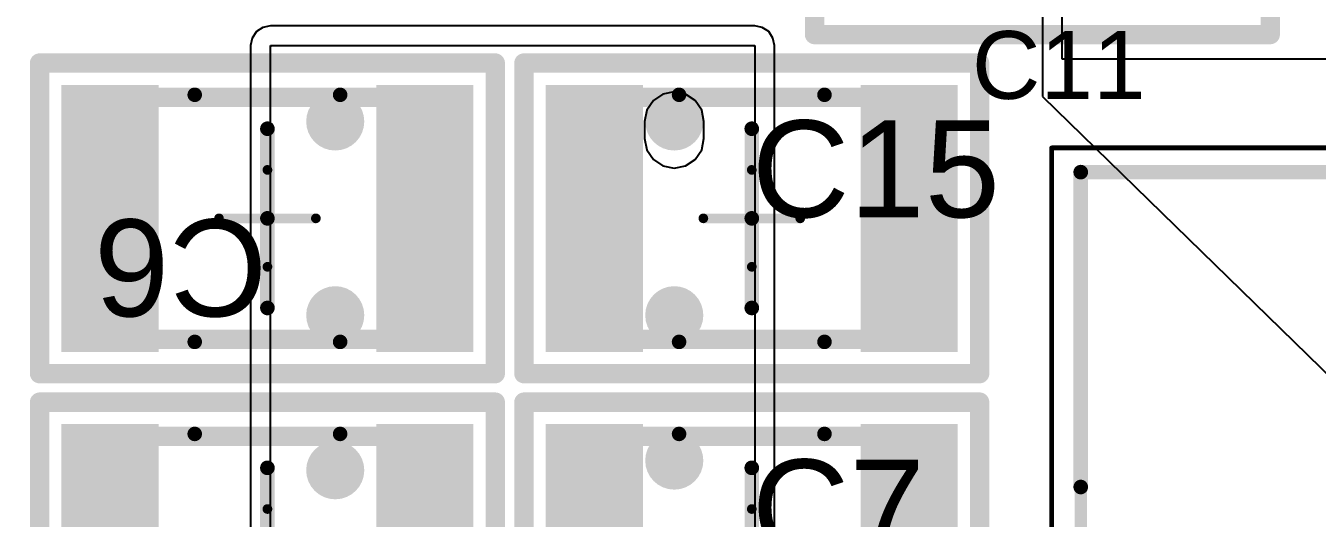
# Model space of a CAD drawing. Header units: inches. Extents: x 0 to 110, y 0 to 95.
# Drawn here: x 6.47 to 19.81, y 31.12 to 36.2 of the extents above; entities that cross this region are included whole.
import ezdxf

# ---------------------------------------------------------------- set-up
doc = ezdxf.new("R2010")
doc.units = ezdxf.units.IN
for name, color, linetype in [('Bottom Courtyard', 56, 'Continuous'), ('Bottom Layer', 5, 'Continuous'), ('Int1', 16, 'Continuous'), ('Int2', 76, 'Continuous'), ('Mechanical 13', 56, 'Continuous'), ('Panelize_Route Cutter Tool Detail', 56, 'Continuous'), ('Top Courtyard', 56, 'Continuous'), ('Top Layer', 1, 'Continuous'), ('Top Overlay', 2, 'Continuous'), ('Top Paste', 8, 'Continuous'), ('Top Solder', 216, 'Continuous'), ('Via Holes', 16, 'Continuous')]:
    doc.layers.add(name, color=color, linetype=linetype)
doc.styles.add('Arial', font='', dxfattribs={"height": 0.2})
doc.styles.get('Arial').set_extended_font_data('Arial')

# ---------------------------------------------------------------- blocks, each defined once
blk = doc.blocks.new('1210C_779')
at = {"layer": 'Top Layer'}
for points in [[(-2.102, 1.353), (-1.148, 1.353), (-1.148, -1.353), (-2.102, -1.353)], [(1.148, 1.353), (2.102, 1.353), (2.102, -1.353), (1.148, -1.353)]]:
    blk.add_hatch(color=1, dxfattribs=at).paths.add_polyline_path(points)
at = {"layer": 'Top Paste'}
for points in [[(-2.102, 1.353), (-1.148, 1.353), (-1.148, -1.353), (-2.102, -1.353)], [(1.148, 1.353), (2.102, 1.353), (2.102, -1.353), (1.148, -1.353)]]:
    blk.add_hatch(color=8, dxfattribs=at).paths.add_polyline_path(points)
at = {"layer": 'Top Solder'}
for points in [[(-2.127, 1.378), (-1.123, 1.378), (-1.123, -1.378), (-2.127, -1.378)], [(1.123, 1.378), (2.127, 1.378), (2.127, -1.378), (1.123, -1.378)]]:
    blk.add_hatch(color=216, dxfattribs=at).paths.add_polyline_path(points)
at = {"layer": 'Bottom Courtyard'}
for points in [[(0, 0.5, 0.1, 0.1, 0), (0, -0.5, 0.1, 0.1, 0)], [(0.5, 0, 0.1, 0.1, 0), (-0.5, 0, 0.1, 0.1, 0)]]:
    blk.add_lwpolyline(points, format="xyseb", dxfattribs=at)
for points in [[(-0.025, 0.5, 0.05, 0.05, 1), (0.025, 0.5, 0.05, 0.05, 1)], [(-0.525, 0, 0.05, 0.05, 1), (-0.475, 0, 0.05, 0.05, 1)], [(0.475, 0, 0.05, 0.05, 1), (0.525, 0, 0.05, 0.05, 1)], [(-0.025, -0.5, 0.05, 0.05, 1), (0.025, -0.5, 0.05, 0.05, 1)]]:
    blk.add_lwpolyline(points, format="xyseb", close=True, dxfattribs=at)
at = {"layer": 'Mechanical 13'}
for points in [[(1.6, 1.25, 0.2, 0.2, 0), (-1.6, 1.25, 0.2, 0.2, 0)], [(-1.6, 1.25, 0.2, 0.2, 0), (-1.6, -1.25, 0.2, 0.2, 0)], [(1.6, 1.25, 0.2, 0.2, 0), (1.6, -1.25, 0.2, 0.2, 0)], [(1.6, -1.25, 0.2, 0.2, 0), (-1.6, -1.25, 0.2, 0.2, 0)]]:
    blk.add_lwpolyline(points, format="xyseb", dxfattribs=at)
for points in [[(-1.65, 1.25, 0.1, 0.1, 1), (-1.55, 1.25, 0.1, 0.1, 1)], [(-1.65, 1.25, 0.1, 0.1, 1), (-1.55, 1.25, 0.1, 0.1, 1)], [(1.55, 1.25, 0.1, 0.1, 1), (1.65, 1.25, 0.1, 0.1, 1)], [(1.55, 1.25, 0.1, 0.1, 1), (1.65, 1.25, 0.1, 0.1, 1)], [(-1.65, -1.25, 0.1, 0.1, 1), (-1.55, -1.25, 0.1, 0.1, 1)], [(-1.65, -1.25, 0.1, 0.1, 1), (-1.55, -1.25, 0.1, 0.1, 1)], [(1.55, -1.25, 0.1, 0.1, 1), (1.65, -1.25, 0.1, 0.1, 1)], [(1.55, -1.25, 0.1, 0.1, 1), (1.65, -1.25, 0.1, 0.1, 1)]]:
    blk.add_lwpolyline(points, format="xyseb", close=True, dxfattribs=at)
at = {"layer": 'Panelize_Route Cutter Tool Detail'}
for points in [[(2.352, 1.603, 0.2, 0.2, 0), (-2.352, 1.603, 0.2, 0.2, 0)], [(-2.352, 1.603, 0.2, 0.2, 0), (-2.352, -1.603, 0.2, 0.2, 0)], [(2.352, 1.603, 0.2, 0.2, 0), (2.352, -1.603, 0.2, 0.2, 0)], [(2.352, -1.603, 0.2, 0.2, 0), (-2.352, -1.603, 0.2, 0.2, 0)]]:
    blk.add_lwpolyline(points, format="xyseb", dxfattribs=at)
for points in [[(-2.402, 1.603, 0.1, 0.1, 1), (-2.302, 1.603, 0.1, 0.1, 1)], [(-2.402, 1.603, 0.1, 0.1, 1), (-2.302, 1.603, 0.1, 0.1, 1)], [(2.302, 1.603, 0.1, 0.1, 1), (2.402, 1.603, 0.1, 0.1, 1)], [(2.302, 1.603, 0.1, 0.1, 1), (2.402, 1.603, 0.1, 0.1, 1)], [(-2.402, -1.603, 0.1, 0.1, 1), (-2.302, -1.603, 0.1, 0.1, 1)], [(-2.402, -1.603, 0.1, 0.1, 1), (-2.302, -1.603, 0.1, 0.1, 1)], [(2.302, -1.603, 0.1, 0.1, 1), (2.402, -1.603, 0.1, 0.1, 1)], [(2.302, -1.603, 0.1, 0.1, 1), (2.402, -1.603, 0.1, 0.1, 1)]]:
    blk.add_lwpolyline(points, format="xyseb", close=True, dxfattribs=at)
at = {"layer": 'Top Courtyard'}
for points in [[(2.352, 1.603, 0.2, 0.2, 0), (-2.352, 1.603, 0.2, 0.2, 0)], [(-2.352, 1.603, 0.2, 0.2, 0), (-2.352, -1.603, 0.2, 0.2, 0)], [(2.352, 1.603, 0.2, 0.2, 0), (2.352, -1.603, 0.2, 0.2, 0)], [(2.352, -1.603, 0.2, 0.2, 0), (-2.352, -1.603, 0.2, 0.2, 0)]]:
    blk.add_lwpolyline(points, format="xyseb", dxfattribs=at)
for points in [[(-2.402, 1.603, 0.1, 0.1, 1), (-2.302, 1.603, 0.1, 0.1, 1)], [(-2.402, 1.603, 0.1, 0.1, 1), (-2.302, 1.603, 0.1, 0.1, 1)], [(2.302, 1.603, 0.1, 0.1, 1), (2.402, 1.603, 0.1, 0.1, 1)], [(2.302, 1.603, 0.1, 0.1, 1), (2.402, 1.603, 0.1, 0.1, 1)], [(-2.402, -1.603, 0.1, 0.1, 1), (-2.302, -1.603, 0.1, 0.1, 1)], [(-2.402, -1.603, 0.1, 0.1, 1), (-2.302, -1.603, 0.1, 0.1, 1)], [(2.302, -1.603, 0.1, 0.1, 1), (2.402, -1.603, 0.1, 0.1, 1)], [(2.302, -1.603, 0.1, 0.1, 1), (2.402, -1.603, 0.1, 0.1, 1)]]:
    blk.add_lwpolyline(points, format="xyseb", close=True, dxfattribs=at)
at = {"layer": 'Top Overlay'}
for points in [[(0.75, 1.275, 0.15, 0.15, 0), (-0.75, 1.275, 0.15, 0.15, 0)], [(0, 0.925, 0.15, 0.15, 0), (0, 0, 0.15, 0.15, 0)], [(0, 0, 0.15, 0.15, 0), (0, -0.925, 0.15, 0.15, 0)], [(0.75, -1.275, 0.15, 0.15, 0), (-0.75, -1.275, 0.15, 0.15, 0)]]:
    blk.add_lwpolyline(points, format="xyseb", dxfattribs=at)
for points in [[(-0.788, 1.275, 0.075, 0.075, 1), (-0.713, 1.275, 0.075, 0.075, 1)], [(0.713, 1.275, 0.075, 0.075, 1), (0.788, 1.275, 0.075, 0.075, 1)], [(-0.038, 0.925, 0.075, 0.075, 1), (0.038, 0.925, 0.075, 0.075, 1)], [(-0.038, 0, 0.075, 0.075, 1), (0.038, 0, 0.075, 0.075, 1)], [(-0.038, 0, 0.075, 0.075, 1), (0.038, 0, 0.075, 0.075, 1)], [(-0.038, -0.925, 0.075, 0.075, 1), (0.038, -0.925, 0.075, 0.075, 1)], [(-0.788, -1.275, 0.075, 0.075, 1), (-0.713, -1.275, 0.075, 0.075, 1)], [(0.713, -1.275, 0.075, 0.075, 1), (0.788, -1.275, 0.075, 0.075, 1)]]:
    blk.add_lwpolyline(points, format="xyseb", close=True, dxfattribs=at)
at = {"layer": 'Panelize_Route Cutter Tool Detail', "style": 'Arial'}
blk.add_text('C6', height=1, dxfattribs=at).set_placement((0, 0.011))
blk = doc.blocks.new('1210C_780')
at = {"layer": 'Top Layer'}
for points in [[(-2.102, 1.353), (-1.148, 1.353), (-1.148, -1.353), (-2.102, -1.353)], [(1.148, 1.353), (2.102, 1.353), (2.102, -1.353), (1.148, -1.353)]]:
    blk.add_hatch(color=1, dxfattribs=at).paths.add_polyline_path(points)
at = {"layer": 'Top Paste'}
for points in [[(-2.102, 1.353), (-1.148, 1.353), (-1.148, -1.353), (-2.102, -1.353)], [(1.148, 1.353), (2.102, 1.353), (2.102, -1.353), (1.148, -1.353)]]:
    blk.add_hatch(color=8, dxfattribs=at).paths.add_polyline_path(points)
at = {"layer": 'Top Solder'}
for points in [[(-2.127, 1.378), (-1.123, 1.378), (-1.123, -1.378), (-2.127, -1.378)], [(1.123, 1.378), (2.127, 1.378), (2.127, -1.378), (1.123, -1.378)]]:
    blk.add_hatch(color=216, dxfattribs=at).paths.add_polyline_path(points)
at = {"layer": 'Bottom Courtyard'}
for points in [[(0, -0.5, 0.1, 0.1, 0), (0, 0.5, 0.1, 0.1, 0)], [(-0.5, 0, 0.1, 0.1, 0), (0.5, 0, 0.1, 0.1, 0)]]:
    blk.add_lwpolyline(points, format="xyseb", dxfattribs=at)
for points in [[(-0.025, 0.5, 0.05, 0.05, 1), (0.025, 0.5, 0.05, 0.05, 1)], [(-0.525, 0, 0.05, 0.05, 1), (-0.475, 0, 0.05, 0.05, 1)], [(0.475, 0, 0.05, 0.05, 1), (0.525, 0, 0.05, 0.05, 1)], [(-0.025, -0.5, 0.05, 0.05, 1), (0.025, -0.5, 0.05, 0.05, 1)]]:
    blk.add_lwpolyline(points, format="xyseb", close=True, dxfattribs=at)
at = {"layer": 'Mechanical 13'}
for points in [[(-1.6, 1.25, 0.2, 0.2, 0), (1.6, 1.25, 0.2, 0.2, 0)], [(-1.6, -1.25, 0.2, 0.2, 0), (-1.6, 1.25, 0.2, 0.2, 0)], [(1.6, -1.25, 0.2, 0.2, 0), (1.6, 1.25, 0.2, 0.2, 0)], [(-1.6, -1.25, 0.2, 0.2, 0), (1.6, -1.25, 0.2, 0.2, 0)]]:
    blk.add_lwpolyline(points, format="xyseb", dxfattribs=at)
for points in [[(-1.65, 1.25, 0.1, 0.1, 1), (-1.55, 1.25, 0.1, 0.1, 1)], [(-1.65, 1.25, 0.1, 0.1, 1), (-1.55, 1.25, 0.1, 0.1, 1)], [(1.55, 1.25, 0.1, 0.1, 1), (1.65, 1.25, 0.1, 0.1, 1)], [(1.55, 1.25, 0.1, 0.1, 1), (1.65, 1.25, 0.1, 0.1, 1)], [(-1.65, -1.25, 0.1, 0.1, 1), (-1.55, -1.25, 0.1, 0.1, 1)], [(-1.65, -1.25, 0.1, 0.1, 1), (-1.55, -1.25, 0.1, 0.1, 1)], [(1.55, -1.25, 0.1, 0.1, 1), (1.65, -1.25, 0.1, 0.1, 1)], [(1.55, -1.25, 0.1, 0.1, 1), (1.65, -1.25, 0.1, 0.1, 1)]]:
    blk.add_lwpolyline(points, format="xyseb", close=True, dxfattribs=at)
at = {"layer": 'Panelize_Route Cutter Tool Detail'}
for points in [[(-2.352, 1.603, 0.2, 0.2, 0), (2.352, 1.603, 0.2, 0.2, 0)], [(-2.352, -1.603, 0.2, 0.2, 0), (-2.352, 1.603, 0.2, 0.2, 0)], [(2.352, -1.603, 0.2, 0.2, 0), (2.352, 1.603, 0.2, 0.2, 0)], [(-2.352, -1.603, 0.2, 0.2, 0), (2.352, -1.603, 0.2, 0.2, 0)]]:
    blk.add_lwpolyline(points, format="xyseb", dxfattribs=at)
for points in [[(-2.402, 1.603, 0.1, 0.1, 1), (-2.302, 1.603, 0.1, 0.1, 1)], [(-2.402, 1.603, 0.1, 0.1, 1), (-2.302, 1.603, 0.1, 0.1, 1)], [(2.302, 1.603, 0.1, 0.1, 1), (2.402, 1.603, 0.1, 0.1, 1)], [(2.302, 1.603, 0.1, 0.1, 1), (2.402, 1.603, 0.1, 0.1, 1)], [(-2.402, -1.603, 0.1, 0.1, 1), (-2.302, -1.603, 0.1, 0.1, 1)], [(-2.402, -1.603, 0.1, 0.1, 1), (-2.302, -1.603, 0.1, 0.1, 1)], [(2.302, -1.603, 0.1, 0.1, 1), (2.402, -1.603, 0.1, 0.1, 1)], [(2.302, -1.603, 0.1, 0.1, 1), (2.402, -1.603, 0.1, 0.1, 1)]]:
    blk.add_lwpolyline(points, format="xyseb", close=True, dxfattribs=at)
at = {"layer": 'Top Courtyard'}
for points in [[(-2.352, 1.603, 0.2, 0.2, 0), (2.352, 1.603, 0.2, 0.2, 0)], [(-2.352, -1.603, 0.2, 0.2, 0), (-2.352, 1.603, 0.2, 0.2, 0)], [(2.352, -1.603, 0.2, 0.2, 0), (2.352, 1.603, 0.2, 0.2, 0)], [(-2.352, -1.603, 0.2, 0.2, 0), (2.352, -1.603, 0.2, 0.2, 0)]]:
    blk.add_lwpolyline(points, format="xyseb", dxfattribs=at)
for points in [[(-2.402, 1.603, 0.1, 0.1, 1), (-2.302, 1.603, 0.1, 0.1, 1)], [(-2.402, 1.603, 0.1, 0.1, 1), (-2.302, 1.603, 0.1, 0.1, 1)], [(2.302, 1.603, 0.1, 0.1, 1), (2.402, 1.603, 0.1, 0.1, 1)], [(2.302, 1.603, 0.1, 0.1, 1), (2.402, 1.603, 0.1, 0.1, 1)], [(-2.402, -1.603, 0.1, 0.1, 1), (-2.302, -1.603, 0.1, 0.1, 1)], [(-2.402, -1.603, 0.1, 0.1, 1), (-2.302, -1.603, 0.1, 0.1, 1)], [(2.302, -1.603, 0.1, 0.1, 1), (2.402, -1.603, 0.1, 0.1, 1)], [(2.302, -1.603, 0.1, 0.1, 1), (2.402, -1.603, 0.1, 0.1, 1)]]:
    blk.add_lwpolyline(points, format="xyseb", close=True, dxfattribs=at)
at = {"layer": 'Top Overlay'}
for points in [[(-0.75, 1.275, 0.15, 0.15, 0), (0.75, 1.275, 0.15, 0.15, 0)], [(0, 0, 0.15, 0.15, 0), (0, 0.925, 0.15, 0.15, 0)], [(0, -0.925, 0.15, 0.15, 0), (0, 0, 0.15, 0.15, 0)], [(-0.75, -1.275, 0.15, 0.15, 0), (0.75, -1.275, 0.15, 0.15, 0)]]:
    blk.add_lwpolyline(points, format="xyseb", dxfattribs=at)
for points in [[(-0.788, 1.275, 0.075, 0.075, 1), (-0.713, 1.275, 0.075, 0.075, 1)], [(0.713, 1.275, 0.075, 0.075, 1), (0.788, 1.275, 0.075, 0.075, 1)], [(-0.038, 0.925, 0.075, 0.075, 1), (0.038, 0.925, 0.075, 0.075, 1)], [(-0.038, 0, 0.075, 0.075, 1), (0.038, 0, 0.075, 0.075, 1)], [(-0.038, 0, 0.075, 0.075, 1), (0.038, 0, 0.075, 0.075, 1)], [(-0.038, -0.925, 0.075, 0.075, 1), (0.038, -0.925, 0.075, 0.075, 1)], [(-0.788, -1.275, 0.075, 0.075, 1), (-0.713, -1.275, 0.075, 0.075, 1)], [(0.713, -1.275, 0.075, 0.075, 1), (0.788, -1.275, 0.075, 0.075, 1)]]:
    blk.add_lwpolyline(points, format="xyseb", close=True, dxfattribs=at)
at = {"layer": 'Panelize_Route Cutter Tool Detail', "style": 'Arial'}
blk.add_text('C7', height=1, dxfattribs=at).set_placement((0, 0.011))
blk = doc.blocks.new('1210C_784')
at = {"layer": 'Top Layer'}
for points in [[(-2.102, 1.353), (-1.148, 1.353), (-1.148, -1.353), (-2.102, -1.353)], [(1.148, 1.353), (2.102, 1.353), (2.102, -1.353), (1.148, -1.353)]]:
    blk.add_hatch(color=1, dxfattribs=at).paths.add_polyline_path(points)
at = {"layer": 'Top Paste'}
for points in [[(-2.102, 1.353), (-1.148, 1.353), (-1.148, -1.353), (-2.102, -1.353)], [(1.148, 1.353), (2.102, 1.353), (2.102, -1.353), (1.148, -1.353)]]:
    blk.add_hatch(color=8, dxfattribs=at).paths.add_polyline_path(points)
at = {"layer": 'Top Solder'}
for points in [[(-2.127, 1.378), (-1.123, 1.378), (-1.123, -1.378), (-2.127, -1.378)], [(1.123, 1.378), (2.127, 1.378), (2.127, -1.378), (1.123, -1.378)]]:
    blk.add_hatch(color=216, dxfattribs=at).paths.add_polyline_path(points)
at = {"layer": 'Bottom Courtyard'}
for points in [[(0, 0.5, 0.1, 0.1, 0), (0, -0.5, 0.1, 0.1, 0)], [(0.5, 0, 0.1, 0.1, 0), (-0.5, 0, 0.1, 0.1, 0)]]:
    blk.add_lwpolyline(points, format="xyseb", dxfattribs=at)
for points in [[(-0.025, 0.5, 0.05, 0.05, 1), (0.025, 0.5, 0.05, 0.05, 1)], [(-0.525, 0, 0.05, 0.05, 1), (-0.475, 0, 0.05, 0.05, 1)], [(0.475, 0, 0.05, 0.05, 1), (0.525, 0, 0.05, 0.05, 1)], [(-0.025, -0.5, 0.05, 0.05, 1), (0.025, -0.5, 0.05, 0.05, 1)]]:
    blk.add_lwpolyline(points, format="xyseb", close=True, dxfattribs=at)
at = {"layer": 'Mechanical 13'}
for points in [[(1.6, 1.25, 0.2, 0.2, 0), (-1.6, 1.25, 0.2, 0.2, 0)], [(-1.6, 1.25, 0.2, 0.2, 0), (-1.6, -1.25, 0.2, 0.2, 0)], [(1.6, 1.25, 0.2, 0.2, 0), (1.6, -1.25, 0.2, 0.2, 0)], [(1.6, -1.25, 0.2, 0.2, 0), (-1.6, -1.25, 0.2, 0.2, 0)]]:
    blk.add_lwpolyline(points, format="xyseb", dxfattribs=at)
for points in [[(-1.65, 1.25, 0.1, 0.1, 1), (-1.55, 1.25, 0.1, 0.1, 1)], [(-1.65, 1.25, 0.1, 0.1, 1), (-1.55, 1.25, 0.1, 0.1, 1)], [(1.55, 1.25, 0.1, 0.1, 1), (1.65, 1.25, 0.1, 0.1, 1)], [(1.55, 1.25, 0.1, 0.1, 1), (1.65, 1.25, 0.1, 0.1, 1)], [(-1.65, -1.25, 0.1, 0.1, 1), (-1.55, -1.25, 0.1, 0.1, 1)], [(-1.65, -1.25, 0.1, 0.1, 1), (-1.55, -1.25, 0.1, 0.1, 1)], [(1.55, -1.25, 0.1, 0.1, 1), (1.65, -1.25, 0.1, 0.1, 1)], [(1.55, -1.25, 0.1, 0.1, 1), (1.65, -1.25, 0.1, 0.1, 1)]]:
    blk.add_lwpolyline(points, format="xyseb", close=True, dxfattribs=at)
at = {"layer": 'Panelize_Route Cutter Tool Detail'}
for points in [[(2.352, 1.603, 0.2, 0.2, 0), (-2.352, 1.603, 0.2, 0.2, 0)], [(-2.352, 1.603, 0.2, 0.2, 0), (-2.352, -1.603, 0.2, 0.2, 0)], [(2.352, 1.603, 0.2, 0.2, 0), (2.352, -1.603, 0.2, 0.2, 0)], [(2.352, -1.603, 0.2, 0.2, 0), (-2.352, -1.603, 0.2, 0.2, 0)]]:
    blk.add_lwpolyline(points, format="xyseb", dxfattribs=at)
for points in [[(-2.402, 1.603, 0.1, 0.1, 1), (-2.302, 1.603, 0.1, 0.1, 1)], [(-2.402, 1.603, 0.1, 0.1, 1), (-2.302, 1.603, 0.1, 0.1, 1)], [(2.302, 1.603, 0.1, 0.1, 1), (2.402, 1.603, 0.1, 0.1, 1)], [(2.302, 1.603, 0.1, 0.1, 1), (2.402, 1.603, 0.1, 0.1, 1)], [(-2.402, -1.603, 0.1, 0.1, 1), (-2.302, -1.603, 0.1, 0.1, 1)], [(-2.402, -1.603, 0.1, 0.1, 1), (-2.302, -1.603, 0.1, 0.1, 1)], [(2.302, -1.603, 0.1, 0.1, 1), (2.402, -1.603, 0.1, 0.1, 1)], [(2.302, -1.603, 0.1, 0.1, 1), (2.402, -1.603, 0.1, 0.1, 1)]]:
    blk.add_lwpolyline(points, format="xyseb", close=True, dxfattribs=at)
at = {"layer": 'Top Courtyard'}
for points in [[(2.352, 1.603, 0.2, 0.2, 0), (-2.352, 1.603, 0.2, 0.2, 0)], [(-2.352, 1.603, 0.2, 0.2, 0), (-2.352, -1.603, 0.2, 0.2, 0)], [(2.352, 1.603, 0.2, 0.2, 0), (2.352, -1.603, 0.2, 0.2, 0)], [(2.352, -1.603, 0.2, 0.2, 0), (-2.352, -1.603, 0.2, 0.2, 0)]]:
    blk.add_lwpolyline(points, format="xyseb", dxfattribs=at)
for points in [[(-2.402, 1.603, 0.1, 0.1, 1), (-2.302, 1.603, 0.1, 0.1, 1)], [(-2.402, 1.603, 0.1, 0.1, 1), (-2.302, 1.603, 0.1, 0.1, 1)], [(2.302, 1.603, 0.1, 0.1, 1), (2.402, 1.603, 0.1, 0.1, 1)], [(2.302, 1.603, 0.1, 0.1, 1), (2.402, 1.603, 0.1, 0.1, 1)], [(-2.402, -1.603, 0.1, 0.1, 1), (-2.302, -1.603, 0.1, 0.1, 1)], [(-2.402, -1.603, 0.1, 0.1, 1), (-2.302, -1.603, 0.1, 0.1, 1)], [(2.302, -1.603, 0.1, 0.1, 1), (2.402, -1.603, 0.1, 0.1, 1)], [(2.302, -1.603, 0.1, 0.1, 1), (2.402, -1.603, 0.1, 0.1, 1)]]:
    blk.add_lwpolyline(points, format="xyseb", close=True, dxfattribs=at)
at = {"layer": 'Top Overlay'}
for points in [[(0.75, 1.275, 0.15, 0.15, 0), (-0.75, 1.275, 0.15, 0.15, 0)], [(0, 0.925, 0.15, 0.15, 0), (0, 0, 0.15, 0.15, 0)], [(0, 0, 0.15, 0.15, 0), (0, -0.925, 0.15, 0.15, 0)], [(0.75, -1.275, 0.15, 0.15, 0), (-0.75, -1.275, 0.15, 0.15, 0)]]:
    blk.add_lwpolyline(points, format="xyseb", dxfattribs=at)
for points in [[(-0.788, 1.275, 0.075, 0.075, 1), (-0.713, 1.275, 0.075, 0.075, 1)], [(0.713, 1.275, 0.075, 0.075, 1), (0.788, 1.275, 0.075, 0.075, 1)], [(-0.038, 0.925, 0.075, 0.075, 1), (0.038, 0.925, 0.075, 0.075, 1)], [(-0.038, 0, 0.075, 0.075, 1), (0.038, 0, 0.075, 0.075, 1)], [(-0.038, 0, 0.075, 0.075, 1), (0.038, 0, 0.075, 0.075, 1)], [(-0.038, -0.925, 0.075, 0.075, 1), (0.038, -0.925, 0.075, 0.075, 1)], [(-0.788, -1.275, 0.075, 0.075, 1), (-0.713, -1.275, 0.075, 0.075, 1)], [(0.713, -1.275, 0.075, 0.075, 1), (0.788, -1.275, 0.075, 0.075, 1)]]:
    blk.add_lwpolyline(points, format="xyseb", close=True, dxfattribs=at)
at = {"layer": 'Panelize_Route Cutter Tool Detail', "style": 'Arial'}
blk.add_text('C11', height=1, dxfattribs=at).set_placement((0, 0.011))
blk = doc.blocks.new('1210C_788')
at = {"layer": 'Top Layer'}
for points in [[(-2.102, 1.353), (-1.148, 1.353), (-1.148, -1.353), (-2.102, -1.353)], [(1.148, 1.353), (2.102, 1.353), (2.102, -1.353), (1.148, -1.353)]]:
    blk.add_hatch(color=1, dxfattribs=at).paths.add_polyline_path(points)
at = {"layer": 'Top Paste'}
for points in [[(-2.102, 1.353), (-1.148, 1.353), (-1.148, -1.353), (-2.102, -1.353)], [(1.148, 1.353), (2.102, 1.353), (2.102, -1.353), (1.148, -1.353)]]:
    blk.add_hatch(color=8, dxfattribs=at).paths.add_polyline_path(points)
at = {"layer": 'Top Solder'}
for points in [[(-2.127, 1.378), (-1.123, 1.378), (-1.123, -1.378), (-2.127, -1.378)], [(1.123, 1.378), (2.127, 1.378), (2.127, -1.378), (1.123, -1.378)]]:
    blk.add_hatch(color=216, dxfattribs=at).paths.add_polyline_path(points)
at = {"layer": 'Bottom Courtyard'}
for points in [[(0, -0.5, 0.1, 0.1, 0), (0, 0.5, 0.1, 0.1, 0)], [(-0.5, 0, 0.1, 0.1, 0), (0.5, 0, 0.1, 0.1, 0)]]:
    blk.add_lwpolyline(points, format="xyseb", dxfattribs=at)
for points in [[(-0.025, 0.5, 0.05, 0.05, 1), (0.025, 0.5, 0.05, 0.05, 1)], [(-0.525, 0, 0.05, 0.05, 1), (-0.475, 0, 0.05, 0.05, 1)], [(0.475, 0, 0.05, 0.05, 1), (0.525, 0, 0.05, 0.05, 1)], [(-0.025, -0.5, 0.05, 0.05, 1), (0.025, -0.5, 0.05, 0.05, 1)]]:
    blk.add_lwpolyline(points, format="xyseb", close=True, dxfattribs=at)
at = {"layer": 'Mechanical 13'}
for points in [[(-1.6, 1.25, 0.2, 0.2, 0), (1.6, 1.25, 0.2, 0.2, 0)], [(-1.6, -1.25, 0.2, 0.2, 0), (-1.6, 1.25, 0.2, 0.2, 0)], [(1.6, -1.25, 0.2, 0.2, 0), (1.6, 1.25, 0.2, 0.2, 0)], [(-1.6, -1.25, 0.2, 0.2, 0), (1.6, -1.25, 0.2, 0.2, 0)]]:
    blk.add_lwpolyline(points, format="xyseb", dxfattribs=at)
for points in [[(-1.65, 1.25, 0.1, 0.1, 1), (-1.55, 1.25, 0.1, 0.1, 1)], [(-1.65, 1.25, 0.1, 0.1, 1), (-1.55, 1.25, 0.1, 0.1, 1)], [(1.55, 1.25, 0.1, 0.1, 1), (1.65, 1.25, 0.1, 0.1, 1)], [(1.55, 1.25, 0.1, 0.1, 1), (1.65, 1.25, 0.1, 0.1, 1)], [(-1.65, -1.25, 0.1, 0.1, 1), (-1.55, -1.25, 0.1, 0.1, 1)], [(-1.65, -1.25, 0.1, 0.1, 1), (-1.55, -1.25, 0.1, 0.1, 1)], [(1.55, -1.25, 0.1, 0.1, 1), (1.65, -1.25, 0.1, 0.1, 1)], [(1.55, -1.25, 0.1, 0.1, 1), (1.65, -1.25, 0.1, 0.1, 1)]]:
    blk.add_lwpolyline(points, format="xyseb", close=True, dxfattribs=at)
at = {"layer": 'Panelize_Route Cutter Tool Detail'}
for points in [[(-2.352, 1.603, 0.2, 0.2, 0), (2.352, 1.603, 0.2, 0.2, 0)], [(-2.352, -1.603, 0.2, 0.2, 0), (-2.352, 1.603, 0.2, 0.2, 0)], [(2.352, -1.603, 0.2, 0.2, 0), (2.352, 1.603, 0.2, 0.2, 0)], [(-2.352, -1.603, 0.2, 0.2, 0), (2.352, -1.603, 0.2, 0.2, 0)]]:
    blk.add_lwpolyline(points, format="xyseb", dxfattribs=at)
for points in [[(-2.402, 1.603, 0.1, 0.1, 1), (-2.302, 1.603, 0.1, 0.1, 1)], [(-2.402, 1.603, 0.1, 0.1, 1), (-2.302, 1.603, 0.1, 0.1, 1)], [(2.302, 1.603, 0.1, 0.1, 1), (2.402, 1.603, 0.1, 0.1, 1)], [(2.302, 1.603, 0.1, 0.1, 1), (2.402, 1.603, 0.1, 0.1, 1)], [(-2.402, -1.603, 0.1, 0.1, 1), (-2.302, -1.603, 0.1, 0.1, 1)], [(-2.402, -1.603, 0.1, 0.1, 1), (-2.302, -1.603, 0.1, 0.1, 1)], [(2.302, -1.603, 0.1, 0.1, 1), (2.402, -1.603, 0.1, 0.1, 1)], [(2.302, -1.603, 0.1, 0.1, 1), (2.402, -1.603, 0.1, 0.1, 1)]]:
    blk.add_lwpolyline(points, format="xyseb", close=True, dxfattribs=at)
at = {"layer": 'Top Courtyard'}
for points in [[(-2.352, 1.603, 0.2, 0.2, 0), (2.352, 1.603, 0.2, 0.2, 0)], [(-2.352, -1.603, 0.2, 0.2, 0), (-2.352, 1.603, 0.2, 0.2, 0)], [(2.352, -1.603, 0.2, 0.2, 0), (2.352, 1.603, 0.2, 0.2, 0)], [(-2.352, -1.603, 0.2, 0.2, 0), (2.352, -1.603, 0.2, 0.2, 0)]]:
    blk.add_lwpolyline(points, format="xyseb", dxfattribs=at)
for points in [[(-2.402, 1.603, 0.1, 0.1, 1), (-2.302, 1.603, 0.1, 0.1, 1)], [(-2.402, 1.603, 0.1, 0.1, 1), (-2.302, 1.603, 0.1, 0.1, 1)], [(2.302, 1.603, 0.1, 0.1, 1), (2.402, 1.603, 0.1, 0.1, 1)], [(2.302, 1.603, 0.1, 0.1, 1), (2.402, 1.603, 0.1, 0.1, 1)], [(-2.402, -1.603, 0.1, 0.1, 1), (-2.302, -1.603, 0.1, 0.1, 1)], [(-2.402, -1.603, 0.1, 0.1, 1), (-2.302, -1.603, 0.1, 0.1, 1)], [(2.302, -1.603, 0.1, 0.1, 1), (2.402, -1.603, 0.1, 0.1, 1)], [(2.302, -1.603, 0.1, 0.1, 1), (2.402, -1.603, 0.1, 0.1, 1)]]:
    blk.add_lwpolyline(points, format="xyseb", close=True, dxfattribs=at)
at = {"layer": 'Top Overlay'}
for points in [[(-0.75, 1.275, 0.15, 0.15, 0), (0.75, 1.275, 0.15, 0.15, 0)], [(0, 0, 0.15, 0.15, 0), (0, 0.925, 0.15, 0.15, 0)], [(0, -0.925, 0.15, 0.15, 0), (0, 0, 0.15, 0.15, 0)], [(-0.75, -1.275, 0.15, 0.15, 0), (0.75, -1.275, 0.15, 0.15, 0)]]:
    blk.add_lwpolyline(points, format="xyseb", dxfattribs=at)
for points in [[(-0.788, 1.275, 0.075, 0.075, 1), (-0.713, 1.275, 0.075, 0.075, 1)], [(0.713, 1.275, 0.075, 0.075, 1), (0.788, 1.275, 0.075, 0.075, 1)], [(-0.038, 0.925, 0.075, 0.075, 1), (0.038, 0.925, 0.075, 0.075, 1)], [(-0.038, 0, 0.075, 0.075, 1), (0.038, 0, 0.075, 0.075, 1)], [(-0.038, 0, 0.075, 0.075, 1), (0.038, 0, 0.075, 0.075, 1)], [(-0.038, -0.925, 0.075, 0.075, 1), (0.038, -0.925, 0.075, 0.075, 1)], [(-0.788, -1.275, 0.075, 0.075, 1), (-0.713, -1.275, 0.075, 0.075, 1)], [(0.713, -1.275, 0.075, 0.075, 1), (0.788, -1.275, 0.075, 0.075, 1)]]:
    blk.add_lwpolyline(points, format="xyseb", close=True, dxfattribs=at)
at = {"layer": 'Panelize_Route Cutter Tool Detail', "style": 'Arial'}
blk.add_text('C15', height=1, dxfattribs=at).set_placement((0, 0.011))
blk = doc.blocks.new('1210C_794')
at = {"layer": 'Top Layer'}
for points in [[(-2.102, 1.353), (-1.148, 1.353), (-1.148, -1.353), (-2.102, -1.353)], [(1.148, 1.353), (2.102, 1.353), (2.102, -1.353), (1.148, -1.353)]]:
    blk.add_hatch(color=1, dxfattribs=at).paths.add_polyline_path(points)
at = {"layer": 'Top Paste'}
for points in [[(-2.102, 1.353), (-1.148, 1.353), (-1.148, -1.353), (-2.102, -1.353)], [(1.148, 1.353), (2.102, 1.353), (2.102, -1.353), (1.148, -1.353)]]:
    blk.add_hatch(color=8, dxfattribs=at).paths.add_polyline_path(points)
at = {"layer": 'Top Solder'}
for points in [[(-2.127, 1.378), (-1.123, 1.378), (-1.123, -1.378), (-2.127, -1.378)], [(1.123, 1.378), (2.127, 1.378), (2.127, -1.378), (1.123, -1.378)]]:
    blk.add_hatch(color=216, dxfattribs=at).paths.add_polyline_path(points)
at = {"layer": 'Bottom Courtyard'}
for points in [[(0, 0.5, 0.1, 0.1, 0), (0, -0.5, 0.1, 0.1, 0)], [(0.5, 0, 0.1, 0.1, 0), (-0.5, 0, 0.1, 0.1, 0)]]:
    blk.add_lwpolyline(points, format="xyseb", dxfattribs=at)
for points in [[(-0.025, 0.5, 0.05, 0.05, 1), (0.025, 0.5, 0.05, 0.05, 1)], [(-0.525, 0, 0.05, 0.05, 1), (-0.475, 0, 0.05, 0.05, 1)], [(0.475, 0, 0.05, 0.05, 1), (0.525, 0, 0.05, 0.05, 1)], [(-0.025, -0.5, 0.05, 0.05, 1), (0.025, -0.5, 0.05, 0.05, 1)]]:
    blk.add_lwpolyline(points, format="xyseb", close=True, dxfattribs=at)
at = {"layer": 'Mechanical 13'}
for points in [[(1.6, 1.25, 0.2, 0.2, 0), (-1.6, 1.25, 0.2, 0.2, 0)], [(-1.6, 1.25, 0.2, 0.2, 0), (-1.6, -1.25, 0.2, 0.2, 0)], [(1.6, 1.25, 0.2, 0.2, 0), (1.6, -1.25, 0.2, 0.2, 0)], [(1.6, -1.25, 0.2, 0.2, 0), (-1.6, -1.25, 0.2, 0.2, 0)]]:
    blk.add_lwpolyline(points, format="xyseb", dxfattribs=at)
for points in [[(-1.65, 1.25, 0.1, 0.1, 1), (-1.55, 1.25, 0.1, 0.1, 1)], [(-1.65, 1.25, 0.1, 0.1, 1), (-1.55, 1.25, 0.1, 0.1, 1)], [(1.55, 1.25, 0.1, 0.1, 1), (1.65, 1.25, 0.1, 0.1, 1)], [(1.55, 1.25, 0.1, 0.1, 1), (1.65, 1.25, 0.1, 0.1, 1)], [(-1.65, -1.25, 0.1, 0.1, 1), (-1.55, -1.25, 0.1, 0.1, 1)], [(-1.65, -1.25, 0.1, 0.1, 1), (-1.55, -1.25, 0.1, 0.1, 1)], [(1.55, -1.25, 0.1, 0.1, 1), (1.65, -1.25, 0.1, 0.1, 1)], [(1.55, -1.25, 0.1, 0.1, 1), (1.65, -1.25, 0.1, 0.1, 1)]]:
    blk.add_lwpolyline(points, format="xyseb", close=True, dxfattribs=at)
at = {"layer": 'Panelize_Route Cutter Tool Detail'}
for points in [[(2.352, 1.603, 0.2, 0.2, 0), (-2.352, 1.603, 0.2, 0.2, 0)], [(-2.352, 1.603, 0.2, 0.2, 0), (-2.352, -1.603, 0.2, 0.2, 0)], [(2.352, 1.603, 0.2, 0.2, 0), (2.352, -1.603, 0.2, 0.2, 0)], [(2.352, -1.603, 0.2, 0.2, 0), (-2.352, -1.603, 0.2, 0.2, 0)]]:
    blk.add_lwpolyline(points, format="xyseb", dxfattribs=at)
for points in [[(-2.402, 1.603, 0.1, 0.1, 1), (-2.302, 1.603, 0.1, 0.1, 1)], [(-2.402, 1.603, 0.1, 0.1, 1), (-2.302, 1.603, 0.1, 0.1, 1)], [(2.302, 1.603, 0.1, 0.1, 1), (2.402, 1.603, 0.1, 0.1, 1)], [(2.302, 1.603, 0.1, 0.1, 1), (2.402, 1.603, 0.1, 0.1, 1)], [(-2.402, -1.603, 0.1, 0.1, 1), (-2.302, -1.603, 0.1, 0.1, 1)], [(-2.402, -1.603, 0.1, 0.1, 1), (-2.302, -1.603, 0.1, 0.1, 1)], [(2.302, -1.603, 0.1, 0.1, 1), (2.402, -1.603, 0.1, 0.1, 1)], [(2.302, -1.603, 0.1, 0.1, 1), (2.402, -1.603, 0.1, 0.1, 1)]]:
    blk.add_lwpolyline(points, format="xyseb", close=True, dxfattribs=at)
at = {"layer": 'Top Courtyard'}
for points in [[(2.352, 1.603, 0.2, 0.2, 0), (-2.352, 1.603, 0.2, 0.2, 0)], [(-2.352, 1.603, 0.2, 0.2, 0), (-2.352, -1.603, 0.2, 0.2, 0)], [(2.352, 1.603, 0.2, 0.2, 0), (2.352, -1.603, 0.2, 0.2, 0)], [(2.352, -1.603, 0.2, 0.2, 0), (-2.352, -1.603, 0.2, 0.2, 0)]]:
    blk.add_lwpolyline(points, format="xyseb", dxfattribs=at)
for points in [[(-2.402, 1.603, 0.1, 0.1, 1), (-2.302, 1.603, 0.1, 0.1, 1)], [(-2.402, 1.603, 0.1, 0.1, 1), (-2.302, 1.603, 0.1, 0.1, 1)], [(2.302, 1.603, 0.1, 0.1, 1), (2.402, 1.603, 0.1, 0.1, 1)], [(2.302, 1.603, 0.1, 0.1, 1), (2.402, 1.603, 0.1, 0.1, 1)], [(-2.402, -1.603, 0.1, 0.1, 1), (-2.302, -1.603, 0.1, 0.1, 1)], [(-2.402, -1.603, 0.1, 0.1, 1), (-2.302, -1.603, 0.1, 0.1, 1)], [(2.302, -1.603, 0.1, 0.1, 1), (2.402, -1.603, 0.1, 0.1, 1)], [(2.302, -1.603, 0.1, 0.1, 1), (2.402, -1.603, 0.1, 0.1, 1)]]:
    blk.add_lwpolyline(points, format="xyseb", close=True, dxfattribs=at)
at = {"layer": 'Top Overlay'}
for points in [[(0.75, 1.275, 0.15, 0.15, 0), (-0.75, 1.275, 0.15, 0.15, 0)], [(0, 0.925, 0.15, 0.15, 0), (0, 0, 0.15, 0.15, 0)], [(0, 0, 0.15, 0.15, 0), (0, -0.925, 0.15, 0.15, 0)], [(0.75, -1.275, 0.15, 0.15, 0), (-0.75, -1.275, 0.15, 0.15, 0)]]:
    blk.add_lwpolyline(points, format="xyseb", dxfattribs=at)
for points in [[(-0.788, 1.275, 0.075, 0.075, 1), (-0.713, 1.275, 0.075, 0.075, 1)], [(0.713, 1.275, 0.075, 0.075, 1), (0.788, 1.275, 0.075, 0.075, 1)], [(-0.038, 0.925, 0.075, 0.075, 1), (0.038, 0.925, 0.075, 0.075, 1)], [(-0.038, 0, 0.075, 0.075, 1), (0.038, 0, 0.075, 0.075, 1)], [(-0.038, 0, 0.075, 0.075, 1), (0.038, 0, 0.075, 0.075, 1)], [(-0.038, -0.925, 0.075, 0.075, 1), (0.038, -0.925, 0.075, 0.075, 1)], [(-0.788, -1.275, 0.075, 0.075, 1), (-0.713, -1.275, 0.075, 0.075, 1)], [(0.713, -1.275, 0.075, 0.075, 1), (0.788, -1.275, 0.075, 0.075, 1)]]:
    blk.add_lwpolyline(points, format="xyseb", close=True, dxfattribs=at)
at = {"layer": 'Panelize_Route Cutter Tool Detail', "style": 'Arial'}
blk.add_text('C21', height=1, dxfattribs=at).set_placement((0, 0.011))
blk = doc.blocks.new('SPRH127_798')
at = {"layer": 'Mechanical 13'}
for points in [[(6.604, 6.223, 0.127, 0.127, 0), (6.604, -6.477, 0.127, 0.127, 0)], [(6.604, -6.477, 0.127, 0.127, 0), (-6.096, -6.477, 0.127, 0.127, 0)]]:
    blk.add_lwpolyline(points, format="xyseb", dxfattribs=at)
blk.add_lwpolyline([(6.572, -6.477, 0.0635, 0.0635, 1), (6.636, -6.477, 0.0635, 0.0635, 1)], format="xyseb", close=True, dxfattribs=at)
blk.add_lwpolyline([(6.572, -6.477, 0.0635, 0.0635, 1), (6.636, -6.477, 0.0635, 0.0635, 1)], format="xyseb", close=True, dxfattribs=at)
at = {"layer": 'Top Courtyard'}
for points in [[(6.904, 6.473, 0.05, 0.05, 0), (6.904, -6.727, 0.05, 0.05, 0)], [(6.904, -6.727, 0.05, 0.05, 0), (-6.396, -6.727, 0.05, 0.05, 0)]]:
    blk.add_lwpolyline(points, format="xyseb", dxfattribs=at)
blk.add_lwpolyline([(6.892, -6.727, 0.025, 0.025, 1), (6.916, -6.727, 0.025, 0.025, 1)], format="xyseb", close=True, dxfattribs=at)
blk.add_lwpolyline([(6.892, -6.727, 0.025, 0.025, 1), (6.916, -6.727, 0.025, 0.025, 1)], format="xyseb", close=True, dxfattribs=at)
at = {"layer": 'Top Overlay'}
for points in [[(6.604, -3.227, 0.15, 0.15, 0), (6.604, -6.477, 0.15, 0.15, 0)], [(6.604, -6.477, 0.15, 0.15, 0), (-6.096, -6.477, 0.15, 0.15, 0)]]:
    blk.add_lwpolyline(points, format="xyseb", dxfattribs=at)
for points in [[(6.566, -3.227, 0.075, 0.075, 1), (6.642, -3.227, 0.075, 0.075, 1)], [(6.566, -6.477, 0.075, 0.075, 1), (6.642, -6.477, 0.075, 0.075, 1)], [(6.566, -6.477, 0.075, 0.075, 1), (6.642, -6.477, 0.075, 0.075, 1)]]:
    blk.add_lwpolyline(points, format="xyseb", close=True, dxfattribs=at)

msp = doc.modelspace()

# ---------------------------------------------------------------- hatches: boundary and pattern name
at = {"layer": 'Bottom Layer'}
h = msp.add_hatch(color=5, dxfattribs=at)
edge = h.paths.add_edge_path()
edge.add_arc((9.669, 35.217), 0.3, 0, 360)
h = msp.add_hatch(color=5, dxfattribs=at)
edge = h.paths.add_edge_path()
edge.add_arc((13.169, 35.217), 0.3, 0, 360)
h = msp.add_hatch(color=5, dxfattribs=at)
edge = h.paths.add_edge_path()
edge.add_arc((9.669, 33.217), 0.3, 0, 360)
h = msp.add_hatch(color=5, dxfattribs=at)
edge = h.paths.add_edge_path()
edge.add_arc((13.169, 33.217), 0.3, 0, 360)
h = msp.add_hatch(color=5, dxfattribs=at)
edge = h.paths.add_edge_path()
edge.add_arc((13.169, 31.717), 0.3, 0, 360)
h = msp.add_hatch(color=5, dxfattribs=at)
edge = h.paths.add_edge_path()
edge.add_arc((9.669, 31.617), 0.3, 0, 360)
at = {"layer": 'Int1'}
h = msp.add_hatch(color=16, dxfattribs=at)
edge = h.paths.add_edge_path()
edge.add_arc((9.669, 35.217), 0.3, 0, 360)
h = msp.add_hatch(color=16, dxfattribs=at)
edge = h.paths.add_edge_path()
edge.add_arc((13.169, 35.217), 0.3, 0, 360)
h = msp.add_hatch(color=16, dxfattribs=at)
edge = h.paths.add_edge_path()
edge.add_arc((9.669, 33.217), 0.3, 0, 360)
h = msp.add_hatch(color=16, dxfattribs=at)
edge = h.paths.add_edge_path()
edge.add_arc((13.169, 33.217), 0.3, 0, 360)
h = msp.add_hatch(color=16, dxfattribs=at)
edge = h.paths.add_edge_path()
edge.add_arc((13.169, 31.717), 0.3, 0, 360)
h = msp.add_hatch(color=16, dxfattribs=at)
edge = h.paths.add_edge_path()
edge.add_arc((9.669, 31.617), 0.3, 0, 360)
at = {"layer": 'Int2'}
h = msp.add_hatch(color=76, dxfattribs=at)
edge = h.paths.add_edge_path()
edge.add_arc((9.669, 35.217), 0.3, 0, 360)
h = msp.add_hatch(color=76, dxfattribs=at)
edge = h.paths.add_edge_path()
edge.add_arc((13.169, 35.217), 0.3, 0, 360)
h = msp.add_hatch(color=76, dxfattribs=at)
edge = h.paths.add_edge_path()
edge.add_arc((9.669, 33.217), 0.3, 0, 360)
h = msp.add_hatch(color=76, dxfattribs=at)
edge = h.paths.add_edge_path()
edge.add_arc((13.169, 33.217), 0.3, 0, 360)
h = msp.add_hatch(color=76, dxfattribs=at)
edge = h.paths.add_edge_path()
edge.add_arc((13.169, 31.717), 0.3, 0, 360)
h = msp.add_hatch(color=76, dxfattribs=at)
edge = h.paths.add_edge_path()
edge.add_arc((9.669, 31.617), 0.3, 0, 360)
at = {"layer": 'Top Layer'}
h = msp.add_hatch(color=1, dxfattribs=at)
edge = h.paths.add_edge_path()
edge.add_arc((9.669, 35.217), 0.3, 0, 360)
h = msp.add_hatch(color=1, dxfattribs=at)
edge = h.paths.add_edge_path()
edge.add_arc((13.169, 35.217), 0.3, 0, 360)
h = msp.add_hatch(color=1, dxfattribs=at)
edge = h.paths.add_edge_path()
edge.add_arc((9.669, 33.217), 0.3, 0, 360)
h = msp.add_hatch(color=1, dxfattribs=at)
edge = h.paths.add_edge_path()
edge.add_arc((13.169, 33.217), 0.3, 0, 360)
h = msp.add_hatch(color=1, dxfattribs=at)
edge = h.paths.add_edge_path()
edge.add_arc((13.169, 31.717), 0.3, 0, 360)
h = msp.add_hatch(color=1, dxfattribs=at)
edge = h.paths.add_edge_path()
edge.add_arc((9.669, 31.617), 0.3, 0, 360)
at = {"layer": 'Via Holes'}
h = msp.add_hatch(color=7, dxfattribs=at)
edge = h.paths.add_edge_path()
edge.add_arc((9.669, 35.217), 0.15, 0, 360)
h = msp.add_hatch(color=7, dxfattribs=at)
edge = h.paths.add_edge_path()
edge.add_arc((13.169, 35.217), 0.15, 0, 360)
h = msp.add_hatch(color=7, dxfattribs=at)
edge = h.paths.add_edge_path()
edge.add_arc((9.669, 33.217), 0.15, 0, 360)
h = msp.add_hatch(color=7, dxfattribs=at)
edge = h.paths.add_edge_path()
edge.add_arc((13.169, 33.217), 0.15, 0, 360)
h = msp.add_hatch(color=7, dxfattribs=at)
edge = h.paths.add_edge_path()
edge.add_arc((13.169, 31.717), 0.15, 0, 360)
h = msp.add_hatch(color=7, dxfattribs=at)
edge = h.paths.add_edge_path()
edge.add_arc((9.669, 31.617), 0.15, 0, 360)

# ---------------------------------------------------------------- linework, layer by layer
at = {"layer": 'Top Layer'}
for p, q in [((16.969, 43.317), (16.969, 35.475)), ((17.173, 35.861), (17.173, 43.317)), ((8.856, 36.144), (8.812, 36.078)), ((8.922, 36.188), (8.856, 36.144)), ((9, 36.204), (8.922, 36.188)), ((14, 36.204), (9, 36.204)), ((14.078, 36.188), (14, 36.204)), ((14.144, 36.144), (14.078, 36.188)), ((14.188, 36.078), (14.144, 36.144)), ((8.812, 36.078), (8.796, 36)), ((8.796, 36), (8.796, 22)), ((9, 22), (9, 36)), ((9, 36), (14, 36)), ((9, 35.98), (9.003, 35.997)), ((9.003, 35.997), (9.02, 36)), ((9.02, 36), (13.98, 36)), ((13.98, 36), (13.997, 35.997)), ((13.997, 35.997), (14, 35.98)), ((14, 36), (14, 22)), ((14.204, 36), (14.188, 36.078)), ((14.204, 22), (14.204, 36)), ((9, 22.111), (9, 35.98)), ((14, 35.98), (14, 22.111)), ((21.366, 35.861), (17.173, 35.861)), ((13.052, 35.5), (12.953, 35.433)), ((13.169, 35.523), (13.052, 35.5)), ((13.286, 35.5), (13.169, 35.523)), ((13.385, 35.433), (13.286, 35.5)), ((16.969, 35.475), (20.369, 32.16)), ((12.887, 35.334), (12.863, 35.217)), ((12.953, 35.433), (12.887, 35.334)), ((13.452, 35.334), (13.385, 35.433)), ((13.475, 35.217), (13.452, 35.334)), ((12.863, 35.217), (12.863, 35.042)), ((13.475, 35.042), (13.475, 35.217)), ((12.863, 35.042), (12.887, 34.925)), ((13.452, 34.925), (13.475, 35.042)), ((12.887, 34.925), (12.953, 34.826)), ((12.953, 34.826), (13.052, 34.759)), ((13.286, 34.759), (13.385, 34.826)), ((13.385, 34.826), (13.452, 34.925)), ((13.052, 34.759), (13.169, 34.736)), ((13.169, 34.736), (13.286, 34.759))]:
    msp.add_line(p, q, dxfattribs=at)
msp.add_lwpolyline([(13.169, 35.042, 0.2, 0.2, 0), (13.169, 35.217, 0.2, 0.2, 0)], format="xyseb", dxfattribs=at)
for points in [[(13.119, 35.217, 0.1, 0.1, 1), (13.219, 35.217, 0.1, 0.1, 1)], [(13.119, 35.042, 0.1, 0.1, 1), (13.219, 35.042, 0.1, 0.1, 1)]]:
    msp.add_lwpolyline(points, format="xyseb", close=True, dxfattribs=at)

# ---------------------------------------------------------------- block references
at = {"rotation": 180}
for name, p in [('1210C_784', (16.969, 37.717)), ('1210C_779', (8.969, 34.217)), ('SPRH127_798', (23.969, 28.217)), ('1210C_794', (8.969, 30.717))]:
    msp.add_blockref(name, p, dxfattribs=at)
for name, p in [('1210C_788', (13.969, 34.217)), ('1210C_780', (13.969, 30.717))]:
    msp.add_blockref(name, p)

# ---------------------------------------------------------------- texts
at = {"layer": 'Top Overlay', "style": 'Arial'}
msp.add_text('C11', height=0.7, dxfattribs=at).set_placement((16.242, 35.45))

doc.saveas('drawing.dxf')
